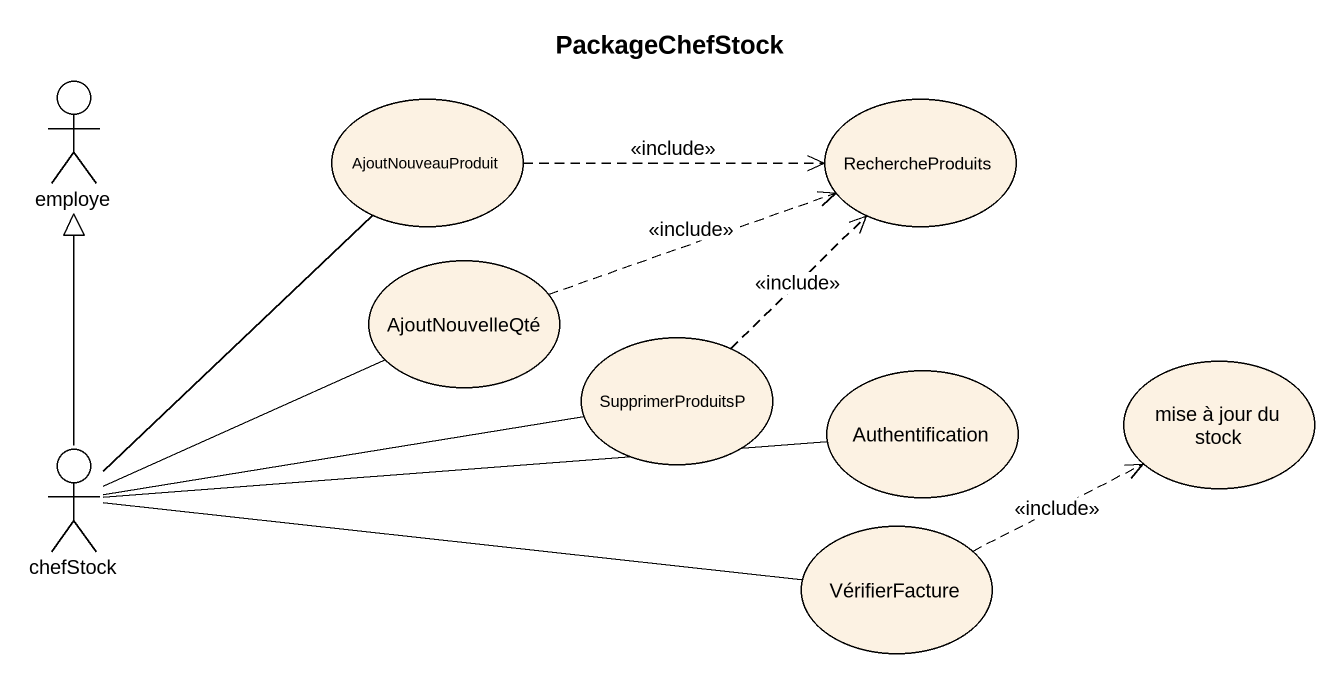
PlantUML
@startuml
title PackageChefStock
actor employe
usecase AjoutNouveauProduit
usecase RechercheProduits
usecase AjoutNouvelleQté
usecase SupprimerProduitsP
usecase "mise à jour du stock" as mise_à_jour_du_stock
actor chefStock
usecase Authentification
usecase VérifierFacture
AjoutNouveauProduit .right.> RechercheProduits : <<include>>
AjoutNouvelleQté .right.> RechercheProduits : <<include>>
SupprimerProduitsP .up.> RechercheProduits : <<include>>
chefStock -up-|> employe
chefStock -up- AjoutNouveauProduit
chefStock -right- AjoutNouvelleQté
chefStock -right- SupprimerProduitsP
chefStock -right- Authentification
chefStock -right- VérifierFacture
VérifierFacture .right.> mise_à_jour_du_stock : <<include>>
@enduml
